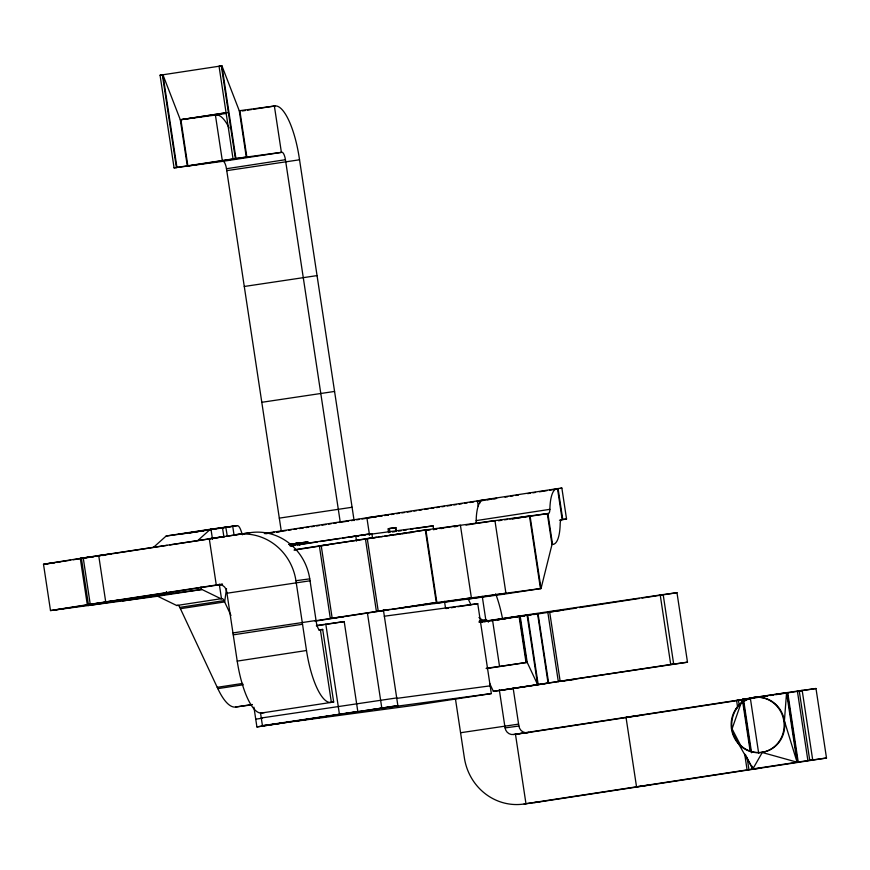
<?xml version="1.0" encoding="UTF-8"?>
<svg xmlns="http://www.w3.org/2000/svg" width="870" height="870" viewBox="0 0 870 870"><rect width="100%" height="100%" fill="white"/><g stroke="black" fill="none" stroke-linecap="round" stroke-linejoin="round"><path stroke-width="1.3" d="M753.518 697.544L786.567 692.694L797.072 762.196L784.403 720.882L786.567 692.694L802.173 690.378L812.689 759.869L797.072 762.196L761.805 752.365M226.526 588.577L224.645 601.931L180.416 608.695M547.317 513.615L551.993 544.511L541.031 588.522L503.599 594.232M741.849 747.743L732.072 728.875L742.338 699.458L754.094 697.468M762.381 752.289L752.854 768.949L734.041 735.835M153.566 547.295L166.17 536.007L210.975 529.167L212.53 539.454M197.794 540.531L210.399 529.243L237.271 525.632A11.712 3.48 81.3 0 1 241.142 531.026L242.393 534.8M291.678 544.087L289.405 544.392L291.309 544.131M43.5 564.239L81.388 558.214L88.403 604.541L50.503 610.566L43.5 564.239L54.462 562.803M559.878 488.505L561.868 488.092L566.544 518.977L559.453 520.238M395.991 531.483L395.404 527.622L389.423 528.492L388.031 528.753L388.618 532.614M292.32 544.109L296.061 543.456L292.516 544.011M93.373 556.648L90.132 557.181M558.605 488.722L549.688 490.18M296.648 543.424L289.558 544.457M100.387 602.975L96.798 603.552L201.883 589.468L220.904 598.734L222.057 598.582A7.808 2.327 81.3 0 1 224.025 600.626L230.963 615.449M539.465 491.8L547.132 490.582M293.886 543.772L298.714 543.108L294.854 543.674M527.688 493.638L530.298 493.225M532.918 492.822L535.539 492.409M298.323 543.228L299.813 542.989L299.258 543.054M293.32 543.946L301.411 542.749L297.551 543.304M329.045 544.653L294.038 550.101M340.018 617.243L315.679 621.06M750.756 769.341L754.344 768.754L752.854 768.949L745.514 754.812M290.721 544.228L293.233 543.837L291.243 544.12L291.591 546.436M281.325 531.439L226.472 168.726A7.808 2.327 81.3 0 0 223.003 161.309L174.076 167.867L160.069 75.211L221.904 65.805L239.272 110.751L246.286 157.078M227.211 112.589L180.308 119.766L162.94 74.82L160.069 75.211M226.45 112.719L180.884 119.69L187.887 166.018M226.711 113.339L215.412 115.057L222.426 161.385L281.967 152.293A7.808 2.327 81.3 0 1 285.436 159.71L340.29 522.424M242.219 110.958L245.47 110.468M247.58 110.142L251.604 109.522M253.518 109.239L274.953 105.966A54.669 16.258 81.3 0 1 299.247 157.851L354.101 520.575M174.076 167.867L235.922 158.47L221.904 65.805L219.033 66.196L233.04 158.851L281.967 152.293M226.472 168.726L285.436 159.71M226.766 170.65L299.541 159.786M244.274 286.48L317.05 275.605M261.794 402.299L334.569 391.435M279.313 518.128L352.089 507.264M178.263 534.387L225.939 527.155M195.184 531.983L233.29 526.176M195.728 531.983L198.414 531.581M201.09 531.168L203.776 530.754M206.451 530.352L210.475 529.732M213.15 529.319L215.836 528.916M218.511 528.503L237.271 525.632M80.29 558.388L249.984 532.701A54.669 52.189 82.4 0 1 309.753 578.854L316.343 622.409A7.808 2.327 81.3 0 0 319.812 629.826L322.694 629.434L333.667 702.025L261.511 712.998A54.669 16.258 81.3 0 1 237.216 661.113L226.657 591.306A7.808 7.46 82.4 0 0 218.12 584.705L87.294 604.715L80.29 558.388L94.101 556.528M46.491 563.869L70.611 560.182M73.287 559.769L90.708 557.104M95.2 556.365L111.208 553.918M112.524 553.712L167.138 545.36M169.802 544.957L224.928 536.529L209.268 538.66L216.282 584.988L222.557 584.151M226.243 536.322L249.984 532.701M264.339 533.506L484.721 499.771L483.22 499.967A39.052 11.614 81.3 0 0 476.173 520.608A7.808 2.327 81.3 0 1 475.76 523.544M483.22 499.967L557.507 488.625L562.172 519.51M265.959 533.691L268.645 533.277M271.32 532.864L274.006 532.451M276.682 532.048L286.023 530.613M288.688 530.211L291.352 529.808M294.017 529.395L296.681 528.993M299.345 528.579L303.336 527.97M306.001 527.568L308.665 527.155M311.329 526.752L313.994 526.339M316.658 525.937L319.323 525.524M321.987 525.121L325.989 524.512M328.653 524.099L331.318 523.697M333.982 523.283L336.647 522.881M339.311 522.468L348.631 521.043M351.295 520.641L353.959 520.227M356.624 519.825L359.288 519.412M361.953 519.009L365.944 518.4M368.608 517.987L371.272 517.585M373.937 517.171L376.601 516.769M379.266 516.356L381.93 515.953M384.594 515.551L388.585 514.931L384.812 515.421M391.25 514.529L393.914 514.116M396.579 513.713L399.243 513.311M401.907 512.898L404.572 512.495M407.236 512.082L411.238 511.473M413.902 511.06L416.567 510.657M419.231 510.255L421.896 509.842M424.56 509.439L428.551 508.819M431.215 508.417L433.88 508.015M436.544 507.601L439.209 507.199M441.873 506.786L444.537 506.383M447.202 505.97L451.193 505.361M453.857 504.959L456.522 504.546M459.186 504.143L461.85 503.73M464.515 503.328L467.179 502.914M469.844 502.512L473.846 501.903M476.51 501.49L479.174 501.087M481.839 500.674L484.492 500.272M487.156 499.858L489.821 499.456M493.823 498.847L496.487 498.434M505.002 497.129L507.688 496.716M510.375 496.302L513.061 495.9M515.736 495.487L518.422 495.073M396.448 531.45L395.861 527.59L389.88 528.471M289.623 544.326L290.634 544.185L289.068 544.435L293.06 543.902L288.992 544.511L293.799 543.924M296.017 543.587L297.301 543.391M289.96 545.827L371.86 533.614L372.469 537.616M290.852 546.001L294.832 545.392M297.486 544.979L317.387 541.945M320.04 541.531L339.942 538.486M342.595 538.084L346.575 537.475M371.86 533.614L347.902 537.279L358.549 535.844M398.59 531.124L401.244 530.722M403.897 530.319L406.551 529.906M410.531 529.297L413.185 528.895M415.838 528.492L433.086 525.85L433.684 529.83M476.173 520.608L549.873 509.341A39.052 11.614 81.3 0 1 556.93 488.701L561.868 488.092M294.712 549.688L379.189 536.779M376.938 537.334L321.204 545.642L332.177 618.222L343.693 616.678M427.507 530.308L430.139 529.906M434.087 529.297L436.718 528.895M439.35 528.492L460.415 525.273L471.388 597.853L434.532 603.486M465.994 525.067L475.205 523.664M477.837 523.261L494.943 520.641L505.927 593.231L469.071 598.864M498.466 520.76L501.838 520.238M504.469 519.836L507.678 519.357M509.733 519.031L530.047 515.932L541.031 588.522L431.205 603.269L341.845 616.961M512.289 518.998L515.16 518.542M517.65 518.183L521.087 517.639M523.196 517.313L548.47 513.463A7.808 2.327 81.3 0 0 549.873 509.341M53.494 610.196L97.723 603.432M101.105 602.866L222.1 584.357M88.022 605.563L132.251 598.799M122.561 600.942L166.779 594.177L166.377 591.524M157.089 596.309L201.883 589.468M226.95 593.231L310.046 580.79M50.503 610.566L157.666 596.233L176.686 605.498L222.057 598.582M176.686 605.498L177.828 605.346A7.808 2.327 81.3 0 1 179.807 607.39L224.025 600.626M232.953 632.925L316.049 620.484M314.777 620.886L390.162 609.359M400.004 608.119L436.86 602.486L425.887 529.906L389.031 535.539L393.012 535.006M233.247 634.85L302.532 624.258M316.506 625.486L344.215 621.593L357.809 711.475L262.446 725.711L260.478 712.682M316.354 625.856L324.314 624.638M326.968 624.236L344.215 621.593M445.897 608.554L448.55 608.152M451.204 607.749L455.184 607.14M457.837 606.738L477.739 603.693L491.332 693.575L414.381 705.331L296.974 721.078M318.692 630.043L322.694 629.434M479.914 621.082L486.428 620.103A7.808 2.327 81.3 0 1 488.396 622.148M479.152 621.213L486.428 620.103M479.403 622.257L520.184 616.025L527.187 662.364L537.606 684.603L673.674 664.038L663.168 594.547L479.174 622.006M484.209 621.658L527.666 615.025L538.182 684.516L493.377 691.356L489.538 683.168M497.368 619.842L500.043 619.44M502.719 619.027L505.861 618.559M508.08 618.211L517.922 616.71M520.14 616.362L538.03 613.633L548.655 683.113M561.629 610.338L576.788 608.01M579.453 607.608L639.396 598.44M642.06 598.038L676.98 592.698L687.485 662.19L493.377 691.356M237.216 661.113L306.501 650.51A54.669 16.258 81.3 0 0 330.785 702.405L333.667 702.025M217.217 687.322L242.686 683.428M179.807 607.39L217.837 688.638L243.295 684.744M217.837 688.638A70.285 20.902 81.3 0 0 235.563 707.027L252.224 704.482M486.417 668.584L527.187 662.364L486.178 668.334M261.272 717.989L396.709 697.925M255.736 719.186L262.392 718.163M253.92 707.158L256.9 726.907L397.873 705.646L383.376 609.761M373.926 709.311L397.873 705.646M503.85 689.953L548.535 683.135M460.567 732.736L518.596 724.123M499.315 689.779L505.078 727.907A7.808 7.46 82.4 0 0 513.615 734.497L743.839 699.262L742.338 699.458L750.223 751.582M742.338 699.458L787.143 692.618L797.649 762.12L752.854 768.949L752.441 766.285M513.615 734.497L529.275 732.366L515.464 734.215L525.969 803.706M530.602 732.159L761.054 696.924M763.719 696.511L767.721 695.902M770.385 695.5L773.049 695.086M775.714 694.684L815.995 688.518L826.5 758.02L537.943 802.14A54.669 52.189 82.4 0 1 534.256 802.564M455.499 699.219L464.362 757.824A54.669 52.189 82.4 0 0 524.131 803.989L748.929 769.624L747.112 757.585M292.353 544.152L308.089 541.782L295.343 543.75L295.92 543.674M378.776 537.051L425.31 529.982L548.47 513.463M380.766 536.746L382.778 536.442M391.739 609.337L504.176 594.156M533.669 614.568L554.049 611.49M556.572 611.099L560.367 610.522M521.75 616.351L524.403 615.949M527.046 615.558L531.026 614.959M289.395 544.533L290.895 544.348M292.092 544.174L292.875 544.054M384.671 536.159L388.455 535.615M515.301 617.298L517.857 616.928M392.403 532.005L394.795 531.657M503.719 618.994L506.307 618.624M289.297 544.533L289.938 544.446M497.477 619.886L499.848 619.56M239.272 110.751L274.953 105.966M166.17 536.007L181.71 533.919M182.733 533.778L187.333 533.169M496.639 498.336L477.456 500.913L478.272 506.286M382.245 515.758L366.901 517.813L369.543 535.278M111.273 553.885L98.712 555.571L105.716 601.899L119.527 600.05M97.048 556.082L83.237 557.931L90.241 604.258M264.893 533.571L274.246 532.32M276.736 531.994L279.368 531.635M96.026 556.398L100.006 555.854M102.66 555.506L105.324 555.147M57.115 562.444L59.769 562.085M393.566 527.905L395.861 527.59M289.079 544.337L290.047 544.207M297.138 543.435L300.15 543M361.213 535.485L365.204 534.952M367.869 534.593L433.086 525.85M395.665 534.648L399.656 534.115M402.31 533.756L406.29 533.223M408.954 532.864L411.608 532.505M434.184 529.482L436.838 529.123M440.829 528.59L443.482 528.231M454.107 526.807L456.761 526.459M375.655 537.508L365.433 538.878L376.405 611.458L387.911 609.913M566.544 518.977L561.596 519.586A7.808 2.327 81.3 0 0 560.193 523.707A39.052 11.614 81.3 0 1 553.135 544.348L551.993 544.511M87.294 604.715L104.052 602.41M236.172 534.55A54.669 52.189 82.4 0 1 295.941 580.714L309.753 578.854M384.29 616.221L477.739 603.693M676.98 592.698L660.221 595.004L670.726 664.495L687.485 662.19M563.466 610.055L549.655 611.904L560.171 681.395L573.982 679.546M479.413 622.333L482.872 621.865M484.742 621.615L488.625 621.093M491.213 620.745L493.921 620.386M235.563 707.027L252.072 704.809M261.511 712.998L264.382 712.617M396.774 698.371L490.158 685.854M491.332 693.575L372.36 709.507L256.9 726.907M262.446 725.711L280.858 723.242M293.929 721.502L296.235 721.186M505.078 727.907L518.89 726.048A7.808 7.46 82.4 0 0 527.427 732.649M815.995 688.518L799.225 690.823L809.742 760.326L826.5 758.02M639.831 715.455L626.019 717.315L636.535 786.806L650.347 784.957M783.826 720.958L784.403 720.882M731.496 728.962L732.072 728.875M760.902 768.047L747.091 769.896L744.666 753.866M524.131 803.989L539.781 801.857M468.049 598.604L470.92 604.737M797.388 691.106L807.893 760.597M787.709 692.542L798.225 762.033M758.683 753.344L750.397 698.556L736.575 700.404L737.586 707.092M743.698 700.644L751.571 752.768M743.317 702.057L750.799 751.506M738.423 700.122L739.228 705.472M558.083 488.538L562.749 519.433M547.893 513.539L552.559 544.435M547.817 612.186L558.322 681.678M529.471 516.008L540.455 588.598M537.562 613.698L548.078 683.189M527.089 615.101L537.606 684.603M519.607 616.101L526.622 662.44M519.031 616.188L526.045 662.516M513.126 687.92L518.89 726.048M479.305 500.631L479.707 503.317M492.529 620.027L499.532 666.355M482.252 596.363L485.851 620.19M444.505 601.387L445.505 608.01M425.31 529.982L436.283 602.562M389.423 528.492L389.999 532.353M367.271 538.595L378.243 611.175M355.743 535.768L356.548 541.118M367.466 613.252L381.767 707.81M274.376 106.042L281.391 152.37M319.366 545.925L330.339 618.505M325.793 624.062L339.387 713.944M320.388 629.75L331.361 702.329M239.848 110.675L246.852 157.002L187.322 166.094L180.308 119.766L215.988 114.981A54.669 16.258 81.3 0 1 229.136 127.944M299.443 543.021L299.791 545.338M221.328 65.881L235.346 158.547M295.941 580.714L306.501 650.51M232.714 526.252L234.073 535.257M162.94 74.82L176.958 167.486M162.364 74.896L176.382 167.562M225.808 527.176L227.298 536.17M222.481 527.622L223.84 536.627M219.283 584.096L221.48 598.658M200.916 586.902L201.307 589.545M495.639 593.818A54.669 16.258 81.3 0 1 502.632 619.266M485.275 620.266A54.669 16.258 81.3 0 1 478.968 617.45M193.086 532.32L189.062 532.929L193.053 532.396M736.803 708.321A27.72 26.47 82.4 0 0 755.464 752.398A27.72 26.47 82.4 0 0 782.434 713.922A27.72 26.47 82.4 0 0 736.803 708.321M736.227 708.397A27.72 26.47 82.4 0 0 754.899 752.474A27.72 26.47 82.4 0 0 781.858 713.998A27.72 26.47 82.4 0 0 736.227 708.397"/></g></svg>
